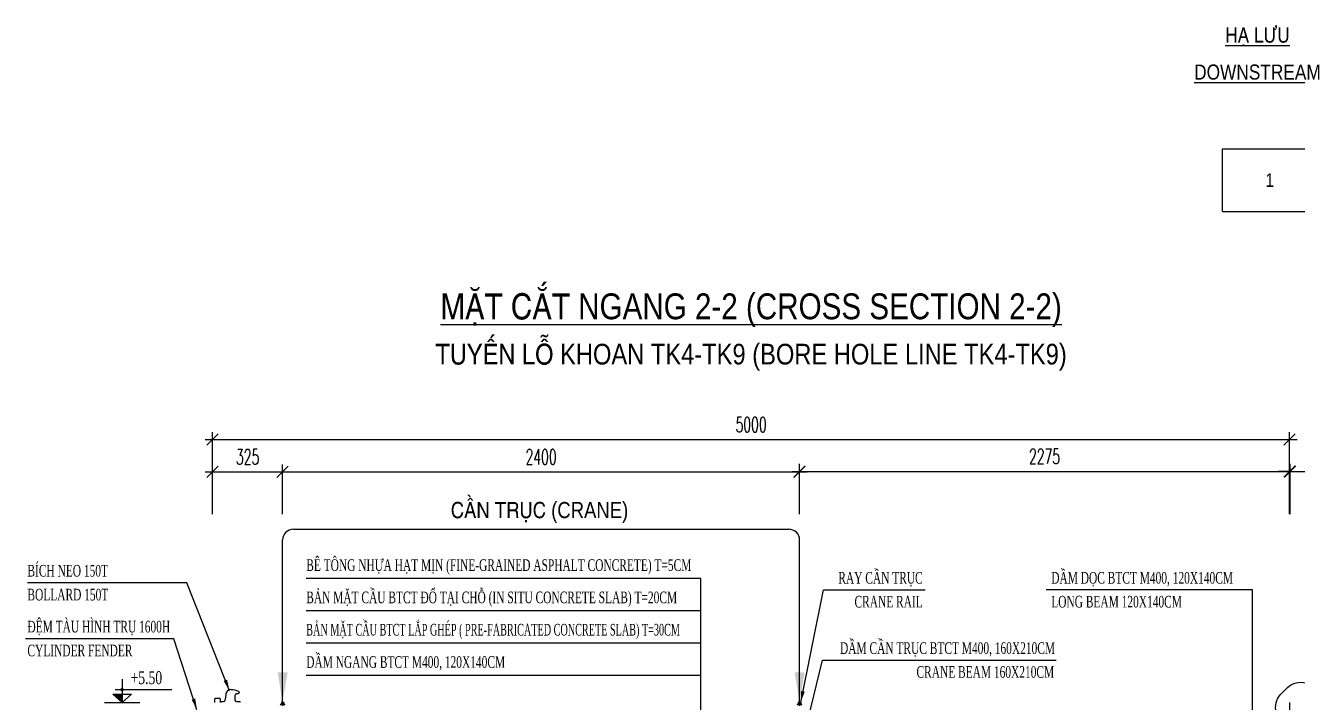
# Model space of a CAD drawing. Extents: x 9472 to 112692, y 46655 to 72187.
# Drawn here: x 24879 to 30785, y 69043 to 72187 of the extents above; entities that cross this region are included whole.
import ezdxf
from ezdxf.enums import TextEntityAlignment as Align

# ---------------------------------------------------------------- set-up
doc = ezdxf.new("R2010")
doc.units = 0
doc.header["$LTSCALE"] = 10
doc.header["$MEASUREMENT"] = 0
doc.linetypes.add('CENTER', pattern=[2, 1.25, -0.25, 0.25, -0.25])
doc.layers.get('0').update_dxf_attribs({"color": 6, "linetype": 'CONTINUOUS'})
for name, color, linetype in [('Hatch', 8, 'CONTINUOUS'), ('Khung', 1, 'CONTINUOUS'), ('Kich thuoc', 2, 'CONTINUOUS'), ('Net tim', 6, 'CONTINUOUS'), ('Ray', 6, 'CONTINUOUS'), ('Text', 4, 'CONTINUOUS'), ('Tim', 8, 'CENTER')]:
    doc.layers.add(name, color=color, linetype=linetype)
doc.styles.add('Hung', font='Vharialn.ttf')
doc.styles.add('Kichthuoc', font='romans.shx', dxfattribs={"width": 0.6})
doc.styles.get("Standard").update_dxf_attribs({"font": 'vntimeh.shx', "width": 0.65})
doc.styles.add('Ten', font='Vharialn.ttf')
doc.dimstyles.new('Dim 350', dxfattribs={"dimscale": 350, "dimtxt": 0.2, "dimasz": 0.15, "dimexe": 0.1, "dimexo": 0.2, "dimgap": 0.1, "dimtad": 1, "dimdec": 0, "dimlfac": -1, "dimzin": 0, "dimdsep": 46, "dimtxsty": 'Kichthuoc', "dimblk": 'OBLIQUE', "dimcen": 0.1, "dimdle": 0.1, "dimclrd": 2, "dimclre": 2, "dimclrt": 4, "dimadec": 0, "dimazin": 0, "dimtfac": 1, "dimtdec": 0, "dimtix": 1, "dimtmove": 2, "dimatfit": 3, "dimfxl": 1, "dimtfill": 1, "dimtolj": 1, "dimtzin": 0, "dimarcsym": 0})
doc.dimstyles.new('Le 350', dxfattribs={"dimscale": 350, "dimtxt": 0.2, "dimasz": 0.15, "dimexe": 0.1, "dimexo": 0.2, "dimgap": 0.1, "dimtad": 1, "dimdec": 0, "dimzin": 0, "dimdsep": 46, "dimtxsty": 'Kichthuoc', "dimblk": 'ARCHTICK', "dimcen": 0, "dimdle": 0.1, "dimclrd": 2, "dimclre": 2, "dimclrt": 256, "dimadec": 0, "dimazin": 0, "dimtfac": 1, "dimtdec": 0, "dimtix": 1, "dimtmove": 2, "dimatfit": 3, "dimfxl": 1, "dimtolj": 1, "dimtzin": 0, "dimarcsym": 0})

# ---------------------------------------------------------------- blocks, each defined once
blk = doc.blocks.new('_Oblique')
at = {"color": 0, "linetype": 'ByBlock', "lineweight": -2}
blk.add_line((-0.5, -0.5), (0.5, 0.5), dxfattribs=at)
blk = doc.blocks.new('*D119')
at = {"layer": 'Kich thuoc', "color": 2, "lineweight": -2}
for p, q in [((25748.2, 69918.3), (25748.2, 70299)), ((30748.2, 69918.3), (30748.2, 70299)), ((25713.2, 70264), (30783.2, 70264))]:
    blk.add_line(p, q, dxfattribs=at)
at = {"layer": 'Kich thuoc', "color": 2, "lineweight": -2, "xscale": 52.5, "yscale": 52.5, "zscale": 52.5, "rotation": 180}
blk.add_blockref('_Oblique', (25748.2, 70264), dxfattribs=at)
at = {"layer": 'Kich thuoc', "color": 2, "lineweight": -2, "xscale": 52.5, "yscale": 52.5, "zscale": 52.5}
blk.add_blockref('_Oblique', (30748.2, 70264), dxfattribs=at)
at = {"layer": 'Kich thuoc', "color": 4, "insert": (28248.2, 70334), "char_height": 70, "attachment_point": 5, "style": 'Kichthuoc', "bg_fill": 3, "box_fill_scale": 1.25, "bg_fill_color": 9, "bg_fill_true_color": 13158600, "bg_fill_transparency": 11732736}
blk.add_mtext('\\A1;5000', dxfattribs=at)
blk = doc.blocks.new('*D120')
at = {"layer": 'Kich thuoc', "color": 2, "lineweight": -2}
for p, q in [((26038.2, 70114), (28508.2, 70114)), ((26073.2, 69918.3), (26073.2, 70149)), ((28473.2, 69918.3), (28473.2, 70149))]:
    blk.add_line(p, q, dxfattribs=at)
at = {"layer": 'Kich thuoc', "color": 2, "lineweight": -2, "xscale": 52.5, "yscale": 52.5, "zscale": 52.5, "rotation": 180}
blk.add_blockref('_Oblique', (26073.2, 70114), dxfattribs=at)
at = {"layer": 'Kich thuoc', "color": 2, "lineweight": -2, "xscale": 52.5, "yscale": 52.5, "zscale": 52.5}
blk.add_blockref('_Oblique', (28473.2, 70114), dxfattribs=at)
at = {"layer": 'Kich thuoc', "color": 4, "insert": (27273.2, 70184), "char_height": 70, "attachment_point": 5, "style": 'Kichthuoc', "bg_fill": 3, "box_fill_scale": 1.25, "bg_fill_color": 9, "bg_fill_true_color": 13158600, "bg_fill_transparency": 4062528}
blk.add_mtext('\\A1;2400', dxfattribs=at)
blk = doc.blocks.new('_ArchTick')
at = {"color": 0, "linetype": 'ByBlock', "const_width": 0.15}
blk.add_lwpolyline([(-0.5, -0.5), (0.5, 0.5)], dxfattribs=at)
blk = doc.blocks.new('Ray A120')
at = {"layer": 'Ray'}
for p, q in [((-110, 9), (-110, 0)), ((-110, 0), (110, 0)), ((-105, 15), (-60, 20)), ((-60, 93), (-60, 62)), ((-60, 20), (-42, 27)), ((-56, 56), (-43, 52)), ((-36, 42), (-36, 37)), ((36, 42), (36, 37)), ((42, 27), (60, 20)), ((56, 56), (43, 52)), ((60, 93), (60, 62)), ((60, 20), (105, 15)), ((110, 0), (110, 9))]:
    blk.add_line(p, q, dxfattribs=at)
blk.add_lwpolyline([(51, 103, 0.042449), (-51, 103)], format="xyb", dxfattribs=at)
for centre, radius, start, end in [((-104, 9), 6, 96.84277, 180), ((-50, 93), 10, 94.8614, 180), ((-54, 62), 6, 180, 251.56505), ((-46, 42), 10, 0, 71.56505), ((-46, 37), 10, 292.61986, 0), ((46, 42), 10, 108.43495, 180), ((46, 37), 10, 180, 247.38014), ((50, 93), 10, 0, 85.1386), ((54, 62), 6, 288.43495, 0), ((104, 9), 6, 0, 83.15723)]:
    blk.add_arc(centre, radius, start, end, dxfattribs=at)
blk = doc.blocks.new('*D121')
at = {"layer": 'Kich thuoc', "color": 2, "lineweight": -2}
for p, q in [((25713.2, 70114), (26108.2, 70114)), ((25748.2, 69918.3), (25748.2, 70149)), ((26073.2, 69918.3), (26073.2, 70149))]:
    blk.add_line(p, q, dxfattribs=at)
at = {"layer": 'Kich thuoc', "color": 2, "lineweight": -2, "xscale": 52.5, "yscale": 52.5, "zscale": 52.5, "rotation": 180}
blk.add_blockref('_Oblique', (25748.2, 70114), dxfattribs=at)
at = {"layer": 'Kich thuoc', "color": 2, "lineweight": -2, "xscale": 52.5, "yscale": 52.5, "zscale": 52.5}
blk.add_blockref('_Oblique', (26073.2, 70114), dxfattribs=at)
at = {"layer": 'Kich thuoc', "color": 4, "insert": (25910.7, 70184), "char_height": 70, "attachment_point": 5, "style": 'Kichthuoc', "bg_fill": 3, "box_fill_scale": 1.25, "bg_fill_color": 9, "bg_fill_true_color": 13158600, "bg_fill_transparency": 4056064}
blk.add_mtext('\\A1;325', dxfattribs=at)
blk = doc.blocks.new('*D122')
at = {"layer": 'Kich thuoc', "color": 2, "lineweight": -2}
for p, q in [((28438.2, 70116), (30783.2, 70116)), ((28473.2, 69918.3), (28473.2, 70151)), ((30748.2, 69918.3), (30748.2, 70151))]:
    blk.add_line(p, q, dxfattribs=at)
at = {"layer": 'Kich thuoc', "color": 2, "lineweight": -2, "xscale": 52.5, "yscale": 52.5, "zscale": 52.5, "rotation": 180}
blk.add_blockref('_Oblique', (28473.2, 70116), dxfattribs=at)
at = {"layer": 'Kich thuoc', "color": 2, "lineweight": -2, "xscale": 52.5, "yscale": 52.5, "zscale": 52.5}
blk.add_blockref('_Oblique', (30748.2, 70116), dxfattribs=at)
at = {"layer": 'Kich thuoc', "color": 4, "insert": (29610.7, 70186), "char_height": 70, "attachment_point": 5, "style": 'Kichthuoc', "bg_fill": 3, "box_fill_scale": 1.25, "bg_fill_color": 9, "bg_fill_true_color": 13158600, "bg_fill_transparency": 11732736}
blk.add_mtext('\\A1;2275', dxfattribs=at)
blk = doc.blocks.new('*D104')
at = {"layer": 'Kich thuoc', "color": 2, "lineweight": -2}
for p, q in [((30715.2, 70116), (32860.2, 70116)), ((30750.2, 69918.3), (30750.2, 70151)), ((32825.2, 69918.3), (32825.2, 70151))]:
    blk.add_line(p, q, dxfattribs=at)
at = {"layer": 'Kich thuoc', "color": 2, "lineweight": -2, "xscale": 52.5, "yscale": 52.5, "zscale": 52.5, "rotation": 180}
blk.add_blockref('_Oblique', (30750.2, 70116), dxfattribs=at)
at = {"layer": 'Kich thuoc', "color": 2, "lineweight": -2, "xscale": 52.5, "yscale": 52.5, "zscale": 52.5}
blk.add_blockref('_Oblique', (32825.2, 70116), dxfattribs=at)
at = {"layer": 'Kich thuoc', "color": 4, "insert": (31787.7, 70186), "char_height": 70, "attachment_point": 5, "style": 'Kichthuoc', "bg_fill": 3, "box_fill_scale": 1.25, "bg_fill_color": 9, "bg_fill_true_color": 13158600, "bg_fill_transparency": 11732736}
blk.add_mtext('\\A1;2075', dxfattribs=at)
blk = doc.blocks.new('*D145')
at = {"layer": 'Kich thuoc', "color": 2, "lineweight": -2}
for p, q in [((30748.2, 70116), (30695.7, 70116)), ((30748.2, 69918.3), (30748.2, 70151)), ((30748.2, 70116), (30750.2, 70116)), ((30750.2, 69918.3), (30750.2, 70151)), ((30750.2, 70116), (30802.7, 70116))]:
    blk.add_line(p, q, dxfattribs=at)
at = {"layer": 'Kich thuoc', "color": 2, "lineweight": -2, "xscale": 52.5, "yscale": 52.5, "zscale": 52.5}
blk.add_blockref('_Oblique', (30748.2, 70116), dxfattribs=at)
at = {"layer": 'Kich thuoc', "color": 2, "lineweight": -2, "xscale": 52.5, "yscale": 52.5, "zscale": 52.5, "rotation": 180}
blk.add_blockref('_Oblique', (30750.2, 70116), dxfattribs=at)
at = {"layer": 'Kich thuoc', "color": 4, "insert": (30841.3, 70233.2), "char_height": 70, "attachment_point": 5, "style": 'Kichthuoc', "bg_fill": 3, "box_fill_scale": 1.25, "bg_fill_color": 9, "bg_fill_true_color": 13158600, "bg_fill_transparency": 11732736}
blk.add_mtext('\\A1;2', dxfattribs=at)

msp = doc.modelspace()

# ---------------------------------------------------------------- hatches: boundary and pattern name
at = {"layer": 'Kich thuoc'}
h = msp.add_hatch(color=256, dxfattribs=at)
h.paths.add_polyline_path([(25327.9, 69081.6), (25284.2, 69081.6), (25327.9, 69043.4)])
h.paths.add_polyline_path([(25327.9, 69103.4), (25319.7, 69103.4, 0.414214), (25327.9, 69095.2)])
h.paths.add_polyline_path([(25327.9, 69111.6, 0.414214), (25319.7, 69103.4), (25327.9, 69103.4)])
h.paths.add_polyline_path([(25327.9, 69111.6), (25327.9, 69103.4), (25336.1, 69103.4, 0.414214)])
h.paths.add_polyline_path([(25336.1, 69103.4), (25327.9, 69103.4), (25327.9, 69095.2, 0.414214)])

# ---------------------------------------------------------------- linework, layer by layer
msp.add_line((30748.2, 69043.4), (30748.2, 68848.4))
msp.add_lwpolyline([(25758.2, 69043.4), (25758.2, 69060.4), (25761.2, 69063.4), (25780.2, 69063.4), (25783.2, 69060.4), (25783.2, 69043.4)])
at = {"layer": 'Hatch', "color": 1}
msp.add_lwpolyline([(30829.5, 66283.8, -0.520567), (30723.7, 66454.6, -0.520567), (30723.7, 66609.1, -0.520567), (30723.7, 66763.6, -0.520567), (30723.7, 66918, -0.520567), (30723.7, 67072.5, -0.520567), (30723.7, 67227, -0.520567), (30723.7, 67389.6, -0.520567), (30723.7, 67544.1, -0.520567), (30723.7, 67698.6, -0.520567), (30723.7, 67853.1, -0.520567), (30723.7, 68007.6, -0.520567), (30723.7, 68162.1, -0.520567), (30723.7, 68316.6, -0.520567), (30723.7, 68479.2, -0.520567), (30723.7, 68633.7, -0.520567), (30723.7, 68788.2, -0.520567), (30723.7, 68942.6, -0.520567), (30723.7, 69097.1, -0.520567), (30878.3, 69097.1, -0.520567)], format="xyb", dxfattribs=at)
at = {"layer": 'Khung'}
for p, q in [((30437.4, 71614.6), (34812.4, 71614.6)), ((30437.4, 71323), (30437.4, 71614.6)), ((30437.4, 71323), (34812.4, 71323))]:
    msp.add_line(p, q, dxfattribs=at)
at = {"layer": 'Kich thuoc'}
for p, q in [((28014.4, 69619.4), (26183.2, 69619.4)), ((28014.4, 68888.6), (28014.4, 69619.4)), ((28014.4, 69469.4), (26183.2, 69469.4)), ((28014.4, 69319.4), (26183.2, 69319.4)), ((28014.4, 69169.4), (26183.2, 69169.4)), ((25295.2, 69103.4), (25558.6, 69103.4)), ((25327.9, 69152.5), (25327.9, 69043.4)), ((25245.9, 69043.4), (25409.9, 69043.4)), ((25284.2, 69081.6), (25371.5, 69081.6)), ((25327.9, 69043.4), (25284.2, 69081.6)), ((25327.9, 69043.4), (25371.5, 69081.6))]:
    msp.add_line(p, q, dxfattribs=at)
at = {"layer": 'Net tim'}
for p, q in [((25793.7, 69048.4), (25799, 69048.4)), ((25809.9, 69083), (25806.9, 69055.5)), ((25858.7, 69048.4), (25873.1, 69048.4))]:
    msp.add_line(p, q, dxfattribs=at)
msp.add_lwpolyline([(25833.2, 69103.9, -0.11732), (25867.6, 69095.7, -0.789997), (25864.7, 69083.4), (25858.2, 69083.4, 0.315279), (25853.5, 69080.1, 0.1447), (25851.9, 69053.8, 0.349558), (25858.7, 69048.4)], format="xyb", dxfattribs=at)
for centre, radius, start, end in [((25833.2, 69080.5), 23.4, 90, 173.81138), ((25793.7, 69042.9), 5.5, 90, 180), ((25799, 69056.4), 8, 270, 353.81138), ((25872.7, 69042.9), 5.5, 0, 85.73439)]:
    msp.add_arc(centre, radius, start, end, dxfattribs=at)
at = {"layer": 'Tim', "ltscale": 10}
for p, q in [((26073.2, 69044.9), (26073.2, 69028.4)), ((28473.2, 69044.9), (28473.2, 69028.4))]:
    msp.add_line(p, q, dxfattribs=at)

# ---------------------------------------------------------------- block references
at = {"layer": 'Ray', "xscale": 0.099999999976717, "yscale": 0.1000000000058208, "zscale": 0.1}
for p in [(26073.2, 69033.7), (28473.2, 69033.7)]:
    msp.add_blockref('Ray A120', p, dxfattribs=at)

# ---------------------------------------------------------------- texts
at = {"layer": 'Text'}
for s, height, style, p in [('%%uh¹ l\xadu', 70, 'Ten', (30599.1, 72107.4)), ('%%Udownstream', 70, 'Ten', (30599.1, 71935.4)), ('%%UMÆt c¾t ngang 2-2 (cross section 2-2)', 120, 'Hung', (28248.2, 70822.9)), ('tuyÕn lç khoan TK4-TK9 (BORE HOLE LINE TK4-TK9)', 96, 'Ten', (28248.2, 70612.9)), ('cÇn trôc (crane)', 75, 'Ten', (27265.8, 69899.6))]:
    msp.add_text(s, height=height, dxfattribs=dict(at, style=style)).set_placement(p, align=Align.CENTER)
at = {"layer": 'Text', "style": 'Ten'}
msp.add_text('1', height=63, dxfattribs=at).set_placement((30656.1, 71468.8), align=Align.MIDDLE)
at = {"layer": 'Text'}
for s, height, width, p in [('bÝch neo 150t', 54, 0.65, (24888.4, 69628.4)), ('bª t«ng nhùa h¹t mÞn (fine-grained asphalt concrete) t=5cm', 54, 0.65, (26182.8, 69654.6)), ('dÇm däc btct m400, 120x140cm', 54, 0.65, (29641.6, 69595.5)), ('b¶n mÆt cÇu btct ®æ t¹i chç (in situ concrete slab) t=20cm', 54, 0.65, (26182.8, 69504.6)), ('bollard 150t', 54, 0.65, (24888.4, 69517.6)), ('long beam 120x140cm', 54, 0.65, (29641.6, 69484.7)), ('®Öm tµu h×nh trô 1600h', 54, 0.65, (24888.4, 69368.8)), ('b¶n mÆt cÇu btct l¾p ghÐp ( pre-fabricated concrete slab) t=30cm', 54, 0.58, (26182.8, 69354.6)), ('cylinder fender', 54, 0.65, (24888.4, 69258)), ('dÇm ngang btct m400, 120x140cm', 54, 0.65, (26182.8, 69204.6)), ('+5.50', 60, 0.7, (25367.2, 69128.9))]:
    msp.add_text(s, height=height, dxfattribs=dict(at, width=width)).set_placement(p)
at = {"layer": 'Text', "width": 0.65}
for s, p in [('ray cÇn trôc', (29044.9, 69595.5)), ('crane rail', (29044.9, 69484.7)), ('dÇm cÇn trôc btct m400, 160x210cm', (29659.4, 69269.2)), ('crane beam 160x210cm', (29655.3, 69158.4))]:
    msp.add_text(s, height=54, dxfattribs=at).set_placement(p, align=Align.RIGHT)

# ---------------------------------------------------------------- leaders
at = {"layer": 'Kich thuoc'}
for points, override in [([(26073.2, 69043.4), (26073.2, 69798.3)], {"dimasz": 0.4, "dimtad": 0, "dimclrd": 256}), ([(28473.2, 69043.4), (28473.2, 69798.3)], {"dimasz": 0.4, "dimtad": 0, "dimclrd": 256}), ([(25826.6, 69097.9), (25628.5, 69598.8), (24888.4, 69598.8)], {"dimtad": 0, "dimclrd": 256}), ([(28478.3, 69044), (28584.6, 69566), (29055.9, 69566)], {"dimtad": 0, "dimclrd": 256}), ([(30575.6, 68906), (30575.6, 69566), (29618.7, 69566)], {"dimasz": 0.12, "dimtad": 0, "dimclrd": 256, "dimldrblk": 'Dot'}), ([(25675.5, 69009.4), (25568.4, 69339.2), (24879.2, 69339.2)], {"dimtad": 0, "dimclrd": 256}), ([(28511.3, 68959.5), (28580.2, 69239.6), (29665, 69239.6)], {"dimasz": 0.12, "dimtad": 0, "dimclrd": 256, "dimldrblk": 'Dot'})]:
    msp.add_leader(points, dimstyle='Le 350', override=override, dxfattribs=at)

# ---------------------------------------------------------------- next in the draw order: dimensions: what is measured, and where the dimension line sits
dim = msp.add_linear_dim(base=(30748.2, 70264), p1=(25748.2, 69848.3), p2=(30748.2, 69848.3), dimstyle='Dim 350', dxfattribs=at)
dim.commit()
dim.dimension.update_dxf_attribs({"geometry": '*D119', "text_midpoint": (28248.2, 70334)})

# ---------------------------------------------------------------- next in the draw order: linework, layer by layer
at = {"layer": 'Ray'}
msp.add_line((26123.2, 69848.3), (28423.2, 69848.3), dxfattribs=at)

# ---------------------------------------------------------------- next in the draw order: dimensions: what is measured, and where the dimension line sits
at = {"layer": 'Kich thuoc'}
dim = msp.add_linear_dim(base=(28473.2, 70114), p1=(26073.2, 69848.3), p2=(28473.2, 69848.3), dimstyle='Dim 350', dxfattribs=at)
dim.commit()
dim.dimension.update_dxf_attribs({"geometry": '*D120', "text_midpoint": (27273.2, 70184)})

# ---------------------------------------------------------------- next in the draw order: dimensions: what is measured, and where the dimension line sits
for base, p1, p2, picture, middle in [((26073.2, 70114), (25748.2, 69848.3), (26073.2, 69848.3), '*D121', (25910.7, 70184)), ((30748.2, 70116), (28473.2, 69848.3), (30748.2, 69848.3), '*D122', (29610.7, 70186))]:
    dim = msp.add_linear_dim(base=base, p1=p1, p2=p2, dimstyle='Dim 350', dxfattribs=at)
    dim.commit()
    dim.dimension.update_dxf_attribs({"geometry": picture, "text_midpoint": middle})

# ---------------------------------------------------------------- next in the draw order: linework, layer by layer
at = {"layer": 'Ray'}
for centre, start, end in [((26123.2, 69798.3), 90, 180), ((28423.2, 69798.3), 0, 90)]:
    msp.add_arc(centre, 50, start, end, dxfattribs=at)

# ---------------------------------------------------------------- next in the draw order: dimensions: what is measured, and where the dimension line sits
at = {"layer": 'Kich thuoc'}
dim = msp.add_linear_dim(base=(32825.2, 70116), p1=(30750.2, 69848.3), p2=(32825.2, 69848.3), dimstyle='Dim 350', dxfattribs=at)
dim.commit()
dim.dimension.update_dxf_attribs({"geometry": '*D104', "text_midpoint": (31787.7, 70186)})

# ---------------------------------------------------------------- next in the draw order: dimensions: what is measured, and where the dimension line sits
dim = msp.add_linear_dim(base=(30750.2, 70116), p1=(30748.2, 69848.3), p2=(30750.2, 69848.3), dimstyle='Dim 350', dxfattribs=at)
dim.commit()
dim.dimension.update_dxf_attribs({"geometry": '*D145', "text_midpoint": (30841.3, 70233.2), "dimtype": 160})

doc.saveas('drawing.dxf')
